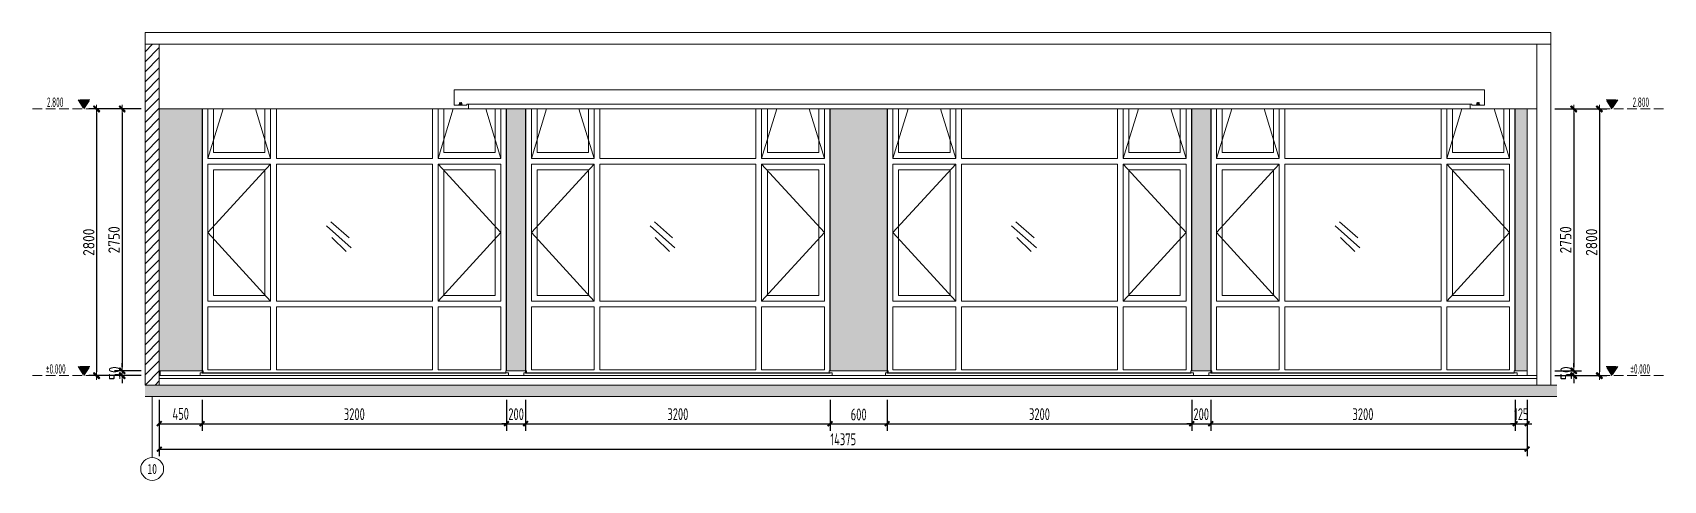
# Model space of a CAD drawing. Header units: millimetres. Extents: x 33621 to 401573, y -91663 to 133135.
# Drawn here: x 234883 to 252021, y -91663 to -86963 of the extents above; entities that cross this region are included whole.
import ezdxf
from ezdxf.enums import TextEntityAlignment as Align

# ---------------------------------------------------------------- set-up
doc = ezdxf.new("R2010")
doc.units = ezdxf.units.MM
doc.header["$LTSCALE"] = 10
for name, pattern in [('ACAD_ISO03W100', [30, 12, -18]), ('DASH', [0.35, 0.25, -0.1]), ('DOTE', [2.42, 2, -0.2, 0.02, -0.2])]:
    doc.linetypes.add(name, pattern=pattern)
doc.layers.get('0').update_dxf_attribs({"color": 253})
doc.layers.get('Defpoints').update_dxf_attribs({"color": 250})
for name, color, linetype, lineweight in [('Axle Number', 253, 'Continuous', 0), ('DIM【标注】', 253, 'Continuous', 0), ('DS-4BS-FINISH【墙完成线】', 253, 'Continuous', 0), ('Elevation Block', 253, 'DASH', 0), ('LL2【立面横线】', 253, 'Continuous', 0), ('PUB_HATCH', 253, 'Continuous', 0), ('RC-Dim【天花尺寸】', 253, 'Continuous', 0), ('RC-FIN【天花轮廓线】', 253, 'Continuous', 0), ('RC-Modelling thick thread', 253, 'Continuous', 0), ('RC-STR【天花细线】', 253, 'Continuous', 0), ('WALL', 253, 'Continuous', 0), ('WC【完成面】', 253, 'Continuous', 0), ('WINDOW', 253, 'Continuous', 0)]:
    doc.layers.add(name, color=color, linetype=linetype, lineweight=lineweight)
for name, color, linetype in [('HATCH【填充】', 253, 'Continuous'), ('RC-Hatch【天花填充】', 253, 'Continuous'), ('TXT【文字】', 253, 'Continuous')]:
    doc.layers.add(name, color=color, linetype=linetype)
doc.styles.add('CCD_DIM', font='ARCHS.SHX')
doc.styles.add('XG-04', font='ARCHS.SHX', dxfattribs={"width": 0.7})
doc.styles.add('宋体', font='', dxfattribs={"width": 0.7})
doc.styles.add('尺寸标注', font='ARCHS.SHX', dxfattribs={"width": 0.75})
doc.styles.add('标高', font='ARCHS.SHX', dxfattribs={"width": 0.5})
doc.styles.get('宋体').set_extended_font_data('SimSun')
doc.dimstyles.new('MM_1：40', dxfattribs={"dimscale": 40, "dimtxt": 3, "dimasz": 1, "dimexe": 2, "dimexo": 1, "dimgap": 0.5, "dimtad": 1, "dimdec": 0, "dimrnd": 5, "dimdsep": 46, "dimtxsty": 'CCD_DIM', "dimblk": 'WS-cj', "dimcen": 0, "dimclrd": 44, "dimclre": 44, "dimclrt": 2, "dimadec": 0, "dimazin": 2, "dimtfac": 1, "dimtdec": 4, "dimtix": 1, "dimtofl": 0, "dimtmove": 2, "dimatfit": 3, "dimldrblk": 'hl_arrow2', "dimfxl": 5, "dimfxlon": 1, "dimtolj": 1, "dimarcsym": 0})
doc.dimstyles.new('海龙V10卓艺1：50', dxfattribs={"dimscale": 50, "dimtxt": 2.5, "dimasz": 1, "dimexe": 1.5, "dimexo": 1, "dimgap": 0.7, "dimtad": 1, "dimdec": 0, "dimdsep": 46, "dimtxsty": '尺寸标注', "dimblk": 'ARCHTICK', "dimblk1": 'ARCHTICK', "dimblk2": 'ARCHTICK', "dimcen": 1, "dimclrd": 44, "dimclre": 44, "dimclrt": 2, "dimadec": 0, "dimazin": 0, "dimtfac": 1, "dimtdec": 0, "dimtix": 1, "dimtmove": 2, "dimatfit": 3, "dimldrblk": 'hl_arrow2', "dimfxl": 5, "dimfxlon": 1, "dimarcsym": 0})

# ---------------------------------------------------------------- blocks, each defined once
blk = doc.blocks.new('_ArchTick')
at = {"color": 2, "linetype": 'ByBlock', "const_width": 0.4}
blk.add_lwpolyline([(-0.5, -0.5), (0.5, 0.5)], dxfattribs=at)
blk = doc.blocks.new('*D713')
at = {"layer": 'Defpoints', "color": 0, "transparency": 16777216}
for p in [(236214, -91076), (250589, -91076), (250589, -91335)]:
    blk.add_point(p, dxfattribs=at)
at = {"layer": 'RC-Dim【天花尺寸】', "color": 44, "lineweight": -2, "transparency": 16777216}
for p, q in [((236214, -91126), (236214, -91410)), ((250589, -91126), (250589, -91410)), ((236214, -91335), (250589, -91335))]:
    blk.add_line(p, q, dxfattribs=at)
at = {"layer": 'RC-Dim【天花尺寸】', "color": 44, "lineweight": -2, "transparency": 16777216, "xscale": 50, "yscale": 50, "zscale": 50, "rotation": 180}
blk.add_blockref('_ArchTick', (236214, -91335), dxfattribs=at)
at = {"layer": 'RC-Dim【天花尺寸】', "color": 44, "lineweight": -2, "transparency": 16777216, "xscale": 50, "yscale": 50, "zscale": 50}
blk.add_blockref('_ArchTick', (250589, -91335), dxfattribs=at)
at = {"layer": 'RC-Dim【天花尺寸】', "color": 2, "transparency": 16777216, "insert": (243402, -91232), "char_height": 125, "attachment_point": 5, "style": '尺寸标注'}
blk.add_mtext('14375', dxfattribs=at)
blk = doc.blocks.new('hl_arrow2')
at = {"color": 2}
blk.add_line((-0.22, 0), (-1, 0), dxfattribs=at)
blk.add_lwpolyline([(-0.22, 0), (-0.86, -0.69), (-0.65, -0.86), (0, 0), (-0.65, 0.86), (-0.86, 0.69)], close=True, dxfattribs=at)
blk = doc.blocks.new('hl_Elevation-A1')
blk.add_hatch(color=250).paths.add_polyline_path([(1.5, 2.4), (-1.5, 2.4), (0, 0)])
at = {"color": 160}
blk.add_line((13.5, 0), (-1.5, 0), dxfattribs=at)
blk.add_lwpolyline([(0, 0), (-1.5, 2.4), (1.5, 2.4)], close=True, dxfattribs=at)
at = {"style": 'XG-04', "width": 0.5, "flags": 8}
blk.add_attdef('HEIGHT', text='', height=2.5, dxfattribs=at).set_placement((7.59, 1.74, 0), align=Align.MIDDLE_CENTER)
blk = doc.blocks.new('WS-cj')
blk.add_hatch(color=2).paths.add_polyline_path([(0.59, 0.82), (-0.82, -0.59), (-0.59, -0.82), (0.82, 0.59)])
at = {"color": 2, "linetype": 'ByBlock', "lineweight": 0}
for p, q in [((-1.1, 0), (0, 0)), ((0, 0), (1.1, 0))]:
    blk.add_line(p, q, dxfattribs=at)
at = {"color": 2}
blk.add_lwpolyline([(0.59, 0.82), (-0.82, -0.59), (-0.59, -0.82), (0.82, 0.59)], close=True, dxfattribs=at)
blk = doc.blocks.new('*D714')
at = {"layer": 'Defpoints', "color": 0, "transparency": 16777216}
for p in [(236064, -87763), (235824, -90513), (236064, -90513)]:
    blk.add_point(p, dxfattribs=at)
at = {"layer": 'RC-Modelling thick thread', "color": 44, "lineweight": -2, "transparency": 16777216}
for p, q in [((236024, -87763), (235744, -87763)), ((235824, -87803), (235824, -90473)), ((236024, -90513), (235744, -90513))]:
    blk.add_line(p, q, dxfattribs=at)
at = {"layer": 'RC-Modelling thick thread', "color": 44, "lineweight": -2, "transparency": 16777216, "xscale": 40, "yscale": 40, "zscale": 40}
for p, rotation in [((235824, -87763), 90), ((235824, -90513), 270)]:
    blk.add_blockref('WS-cj', p, dxfattribs=dict(at, rotation=rotation))
at = {"layer": 'RC-Modelling thick thread', "color": 2, "transparency": 16777216, "insert": (235739, -89138), "char_height": 120, "attachment_point": 5, "rotation": 90, "style": 'CCD_DIM'}
blk.add_mtext('\\A1;2750', dxfattribs=at)
blk = doc.blocks.new('*D715')
at = {"layer": 'Defpoints', "color": 0, "transparency": 16777216}
for p in [(235824, -90563), (236064, -90513), (236064, -90563)]:
    blk.add_point(p, dxfattribs=at)
at = {"layer": 'RC-Modelling thick thread', "color": 44, "lineweight": -2, "transparency": 16777216}
for p, q in [((235824, -90473), (235824, -90433)), ((236024, -90513), (235744, -90513)), ((236024, -90563), (235744, -90563)), ((235824, -90603), (235824, -90643))]:
    blk.add_line(p, q, dxfattribs=at)
at = {"layer": 'RC-Modelling thick thread', "color": 44, "lineweight": -2, "transparency": 16777216, "xscale": 40, "yscale": 40, "zscale": 40}
for p, rotation in [((235824, -90513), 270), ((235824, -90563), 90)]:
    blk.add_blockref('WS-cj', p, dxfattribs=dict(at, rotation=rotation))
at = {"layer": 'RC-Modelling thick thread', "color": 2, "transparency": 16777216, "insert": (235744, -90538), "char_height": 120, "attachment_point": 5, "rotation": 90, "style": 'CCD_DIM'}
blk.add_mtext('\\A1;50', dxfattribs=at)
blk = doc.blocks.new('*D716')
at = {"layer": 'Defpoints', "color": 0, "transparency": 16777216}
for p in [(235795, -87763), (235555, -90563), (235795, -90563)]:
    blk.add_point(p, dxfattribs=at)
at = {"layer": 'RC-Modelling thick thread', "color": 44, "lineweight": -2, "transparency": 16777216}
for p, q in [((235755, -87763), (235475, -87763)), ((235555, -87803), (235555, -90523)), ((235755, -90563), (235475, -90563))]:
    blk.add_line(p, q, dxfattribs=at)
at = {"layer": 'RC-Modelling thick thread', "color": 44, "lineweight": -2, "transparency": 16777216, "xscale": 40, "yscale": 40, "zscale": 40}
for p, rotation in [((235555, -87763), 90), ((235555, -90563), 270)]:
    blk.add_blockref('WS-cj', p, dxfattribs=dict(at, rotation=rotation))
at = {"layer": 'RC-Modelling thick thread', "color": 2, "transparency": 16777216, "insert": (235473, -89163), "char_height": 120, "attachment_point": 5, "rotation": 90, "style": 'CCD_DIM'}
blk.add_mtext('\\A1;2800', dxfattribs=at)
blk = doc.blocks.new('hl_Axis-A1')
at = {"color": 150, "ltscale": 2}
blk.add_line((21.33, 0), (0, 0), dxfattribs=at)
at = {"color": 150}
blk.add_circle((25.33, 0), 4, dxfattribs=at)
at = {"color": 50, "style": '宋体', "width": 0.7}
blk.add_attdef('轴号', text='', height=3.5, dxfattribs=at).set_placement((25.33, 0), align=Align.MIDDLE_CENTER)
blk = doc.blocks.new('w-1')
for points in [[(55769, -1581476), (55769, -1578726)], [(58969, -1578726), (58969, -1581496), (55779, -1581496)]]:
    blk.add_lwpolyline(points)
at = {"layer": 'WINDOW'}
for p, q in [((56549, -1578726), (56549, -1579246)), ((58189, -1578726), (58189, -1579246)), ((58189, -1579246), (56549, -1579246)), ((56489, -1579306), (55829, -1579306)), ((56489, -1579306), (56489, -1580746)), ((56549, -1579306), (56549, -1580746)), ((58189, -1579306), (56549, -1579306)), ((58189, -1579306), (58189, -1580746)), ((58909, -1579306), (58249, -1579306)), ((58249, -1579306), (58249, -1580746)), ((57425, -1580079), (57616, -1579913)), ((57402, -1580186), (57662, -1579955)), ((57456, -1580224), (57607, -1580077)), ((56489, -1580746), (55829, -1580746)), ((56489, -1580806), (55829, -1580806)), ((56489, -1580806), (56489, -1581466)), ((58189, -1580746), (56549, -1580746)), ((58189, -1580806), (56549, -1580806)), ((56549, -1580806), (56549, -1581466)), ((58189, -1580806), (58189, -1581466)), ((58909, -1580746), (58249, -1580746)), ((58909, -1580806), (58249, -1580806)), ((58249, -1580806), (58249, -1581466))]:
    blk.add_line(p, q, dxfattribs=at)
for points in [[(55829, -1578726), (55829, -1579246), (56489, -1579246), (56489, -1578726)], [(55829, -1579246), (55989, -1578726)], [(55889, -1578726), (55889, -1579186), (56429, -1579186), (56429, -1578726)], [(56329, -1578726), (56489, -1579246)], [(58909, -1578726), (58909, -1579246), (58249, -1579246), (58249, -1578726)], [(58409, -1578726), (58249, -1579246)], [(58849, -1578726), (58849, -1579186), (58309, -1579186), (58309, -1578726)], [(58909, -1579246), (58749, -1578726)], [(58909, -1578726), (58909, -1579246)], [(55829, -1580746), (55829, -1579306)], [(56489, -1579306), (55829, -1580026), (56489, -1580746)], [(58249, -1579306), (58909, -1580026), (58249, -1580746)], [(58909, -1579306), (58909, -1580746)], [(56489, -1581466), (55829, -1581466), (55829, -1580806)], [(58909, -1580806), (58909, -1581466), (58249, -1581466)], [(58189, -1581466), (56549, -1581466)]]:
    blk.add_lwpolyline(points, dxfattribs=at)
for points in [[(55889, -1579366), (56429, -1579366), (56429, -1580686), (55889, -1580686)], [(58849, -1579366), (58309, -1579366), (58309, -1580686), (58849, -1580686)]]:
    blk.add_lwpolyline(points, close=True, dxfattribs=at)
blk = doc.blocks.new('*D717')
at = {"layer": 'Defpoints', "color": 0, "transparency": 16777216}
for p in [(236214, -90768), (236664, -90768), (236664, -91068)]:
    blk.add_point(p, dxfattribs=at)
at = {"layer": 'RC-Dim【天花尺寸】', "color": 44, "lineweight": -2, "transparency": 16777216}
for p, q in [((236214, -90818), (236214, -91143)), ((236664, -90818), (236664, -91143)), ((236214, -91068), (236664, -91068))]:
    blk.add_line(p, q, dxfattribs=at)
at = {"layer": 'RC-Dim【天花尺寸】', "color": 44, "lineweight": -2, "transparency": 16777216, "xscale": 50, "yscale": 50, "zscale": 50, "rotation": 180}
blk.add_blockref('_ArchTick', (236214, -91068), dxfattribs=at)
at = {"layer": 'RC-Dim【天花尺寸】', "color": 44, "lineweight": -2, "transparency": 16777216, "xscale": 50, "yscale": 50, "zscale": 50}
blk.add_blockref('_ArchTick', (236664, -91068), dxfattribs=at)
at = {"layer": 'RC-Dim【天花尺寸】', "color": 2, "transparency": 16777216, "insert": (236439, -90965), "char_height": 125, "attachment_point": 5, "style": '尺寸标注'}
blk.add_mtext('450', dxfattribs=at)
blk = doc.blocks.new('*D718')
at = {"layer": 'Defpoints', "color": 0, "transparency": 16777216}
for p in [(250839, -87763), (250839, -90513), (251079, -90513)]:
    blk.add_point(p, dxfattribs=at)
at = {"layer": 'RC-Modelling thick thread', "color": 44, "lineweight": -2, "transparency": 16777216}
for p, q in [((250879, -87763), (251159, -87763)), ((251079, -87803), (251079, -90473)), ((250879, -90513), (251159, -90513))]:
    blk.add_line(p, q, dxfattribs=at)
at = {"layer": 'RC-Modelling thick thread', "color": 44, "lineweight": -2, "transparency": 16777216, "xscale": 40, "yscale": 40, "zscale": 40}
for p, rotation in [((251079, -87763), 90), ((251079, -90513), 270)]:
    blk.add_blockref('WS-cj', p, dxfattribs=dict(at, rotation=rotation))
at = {"layer": 'RC-Modelling thick thread', "color": 2, "transparency": 16777216, "insert": (250994, -89138), "char_height": 120, "attachment_point": 5, "rotation": 90, "style": 'CCD_DIM'}
blk.add_mtext('\\A1;2750', dxfattribs=at)
blk = doc.blocks.new('*D719')
at = {"layer": 'Defpoints', "color": 0, "transparency": 16777216}
for p in [(250839, -90513), (250839, -90563), (251079, -90563)]:
    blk.add_point(p, dxfattribs=at)
at = {"layer": 'RC-Modelling thick thread', "color": 44, "lineweight": -2, "transparency": 16777216}
for p, q in [((251079, -90473), (251079, -90433)), ((250879, -90513), (251159, -90513)), ((250879, -90563), (251159, -90563)), ((251079, -90603), (251079, -90643))]:
    blk.add_line(p, q, dxfattribs=at)
at = {"layer": 'RC-Modelling thick thread', "color": 44, "lineweight": -2, "transparency": 16777216, "xscale": 40, "yscale": 40, "zscale": 40}
for p, rotation in [((251079, -90513), 270), ((251079, -90563), 90)]:
    blk.add_blockref('WS-cj', p, dxfattribs=dict(at, rotation=rotation))
at = {"layer": 'RC-Modelling thick thread', "color": 2, "transparency": 16777216, "insert": (250999, -90538), "char_height": 120, "attachment_point": 5, "rotation": 90, "style": 'CCD_DIM'}
blk.add_mtext('\\A1;50', dxfattribs=at)
blk = doc.blocks.new('*D720')
at = {"layer": 'Defpoints', "color": 0, "transparency": 16777216}
for p in [(251108, -87763), (251108, -90563), (251348, -90563)]:
    blk.add_point(p, dxfattribs=at)
at = {"layer": 'RC-Modelling thick thread', "color": 44, "lineweight": -2, "transparency": 16777216}
for p, q in [((251148, -87763), (251428, -87763)), ((251348, -87803), (251348, -90523)), ((251148, -90563), (251428, -90563))]:
    blk.add_line(p, q, dxfattribs=at)
at = {"layer": 'RC-Modelling thick thread', "color": 44, "lineweight": -2, "transparency": 16777216, "xscale": 40, "yscale": 40, "zscale": 40}
for p, rotation in [((251348, -87763), 90), ((251348, -90563), 270)]:
    blk.add_blockref('WS-cj', p, dxfattribs=dict(at, rotation=rotation))
at = {"layer": 'RC-Modelling thick thread', "color": 2, "transparency": 16777216, "insert": (251266, -89163), "char_height": 120, "attachment_point": 5, "rotation": 90, "style": 'CCD_DIM'}
blk.add_mtext('\\A1;2800', dxfattribs=at)
blk = doc.blocks.new('*D721')
at = {"layer": 'Defpoints', "color": 0, "transparency": 16777216}
for p in [(236664, -90768), (239864, -90768), (239864, -91068)]:
    blk.add_point(p, dxfattribs=at)
at = {"layer": 'RC-Dim【天花尺寸】', "color": 44, "lineweight": -2, "transparency": 16777216}
for p, q in [((236664, -90818), (236664, -91143)), ((239864, -90818), (239864, -91143)), ((236664, -91068), (239864, -91068))]:
    blk.add_line(p, q, dxfattribs=at)
at = {"layer": 'RC-Dim【天花尺寸】', "color": 44, "lineweight": -2, "transparency": 16777216, "xscale": 50, "yscale": 50, "zscale": 50, "rotation": 180}
blk.add_blockref('_ArchTick', (236664, -91068), dxfattribs=at)
at = {"layer": 'RC-Dim【天花尺寸】', "color": 44, "lineweight": -2, "transparency": 16777216, "xscale": 50, "yscale": 50, "zscale": 50}
blk.add_blockref('_ArchTick', (239864, -91068), dxfattribs=at)
at = {"layer": 'RC-Dim【天花尺寸】', "color": 2, "transparency": 16777216, "insert": (238264, -90968), "char_height": 125, "attachment_point": 5, "style": '尺寸标注'}
blk.add_mtext('3200', dxfattribs=at)
blk = doc.blocks.new('*D722')
at = {"layer": 'Defpoints', "color": 0, "transparency": 16777216}
for p in [(239864, -90768), (240064, -90768), (240064, -91068)]:
    blk.add_point(p, dxfattribs=at)
at = {"layer": 'RC-Dim【天花尺寸】', "color": 44, "lineweight": -2, "transparency": 16777216}
for p, q in [((239864, -90818), (239864, -91143)), ((240064, -90818), (240064, -91143)), ((239864, -91068), (239814, -91068)), ((239864, -91068), (240064, -91068)), ((240064, -91068), (240114, -91068))]:
    blk.add_line(p, q, dxfattribs=at)
at = {"layer": 'RC-Dim【天花尺寸】', "color": 44, "lineweight": -2, "transparency": 16777216, "xscale": 50, "yscale": 50, "zscale": 50}
blk.add_blockref('_ArchTick', (239864, -91068), dxfattribs=at)
at = {"layer": 'RC-Dim【天花尺寸】', "color": 44, "lineweight": -2, "transparency": 16777216, "xscale": 50, "yscale": 50, "zscale": 50, "rotation": 180}
blk.add_blockref('_ArchTick', (240064, -91068), dxfattribs=at)
at = {"layer": 'RC-Dim【天花尺寸】', "color": 2, "transparency": 16777216, "insert": (239964, -90968), "char_height": 125, "attachment_point": 5, "style": '尺寸标注'}
blk.add_mtext('200', dxfattribs=at)
blk = doc.blocks.new('*D723')
at = {"layer": 'Defpoints', "color": 0, "transparency": 16777216}
for p in [(240064, -90768), (243264, -90768), (243264, -91068)]:
    blk.add_point(p, dxfattribs=at)
at = {"layer": 'RC-Dim【天花尺寸】', "color": 44, "lineweight": -2, "transparency": 16777216}
for p, q in [((240064, -90818), (240064, -91143)), ((243264, -90818), (243264, -91143)), ((240064, -91068), (243264, -91068))]:
    blk.add_line(p, q, dxfattribs=at)
at = {"layer": 'RC-Dim【天花尺寸】', "color": 44, "lineweight": -2, "transparency": 16777216, "xscale": 50, "yscale": 50, "zscale": 50, "rotation": 180}
blk.add_blockref('_ArchTick', (240064, -91068), dxfattribs=at)
at = {"layer": 'RC-Dim【天花尺寸】', "color": 44, "lineweight": -2, "transparency": 16777216, "xscale": 50, "yscale": 50, "zscale": 50}
blk.add_blockref('_ArchTick', (243264, -91068), dxfattribs=at)
at = {"layer": 'RC-Dim【天花尺寸】', "color": 2, "transparency": 16777216, "insert": (241664, -90968), "char_height": 125, "attachment_point": 5, "style": '尺寸标注'}
blk.add_mtext('3200', dxfattribs=at)
blk = doc.blocks.new('*D724')
at = {"layer": 'Defpoints', "color": 0, "transparency": 16777216}
for p in [(243264, -90768), (243864, -90768), (243864, -91068)]:
    blk.add_point(p, dxfattribs=at)
at = {"layer": 'RC-Dim【天花尺寸】', "color": 44, "lineweight": -2, "transparency": 16777216}
for p, q in [((243264, -90818), (243264, -91143)), ((243864, -90818), (243864, -91143)), ((243264, -91068), (243864, -91068))]:
    blk.add_line(p, q, dxfattribs=at)
at = {"layer": 'RC-Dim【天花尺寸】', "color": 44, "lineweight": -2, "transparency": 16777216, "xscale": 50, "yscale": 50, "zscale": 50, "rotation": 180}
blk.add_blockref('_ArchTick', (243264, -91068), dxfattribs=at)
at = {"layer": 'RC-Dim【天花尺寸】', "color": 44, "lineweight": -2, "transparency": 16777216, "xscale": 50, "yscale": 50, "zscale": 50}
blk.add_blockref('_ArchTick', (243864, -91068), dxfattribs=at)
at = {"layer": 'RC-Dim【天花尺寸】', "color": 2, "transparency": 16777216, "insert": (243564, -90971), "char_height": 125, "attachment_point": 5, "style": '尺寸标注'}
blk.add_mtext('600', dxfattribs=at)
blk = doc.blocks.new('*D725')
at = {"layer": 'Defpoints', "color": 0, "transparency": 16777216}
for p in [(243864, -90768), (247064, -90768), (247064, -91068)]:
    blk.add_point(p, dxfattribs=at)
at = {"layer": 'RC-Dim【天花尺寸】', "color": 44, "lineweight": -2, "transparency": 16777216}
for p, q in [((243864, -90818), (243864, -91143)), ((247064, -90818), (247064, -91143)), ((243864, -91068), (247064, -91068))]:
    blk.add_line(p, q, dxfattribs=at)
at = {"layer": 'RC-Dim【天花尺寸】', "color": 44, "lineweight": -2, "transparency": 16777216, "xscale": 50, "yscale": 50, "zscale": 50, "rotation": 180}
blk.add_blockref('_ArchTick', (243864, -91068), dxfattribs=at)
at = {"layer": 'RC-Dim【天花尺寸】', "color": 44, "lineweight": -2, "transparency": 16777216, "xscale": 50, "yscale": 50, "zscale": 50}
blk.add_blockref('_ArchTick', (247064, -91068), dxfattribs=at)
at = {"layer": 'RC-Dim【天花尺寸】', "color": 2, "transparency": 16777216, "insert": (245464, -90968), "char_height": 125, "attachment_point": 5, "style": '尺寸标注'}
blk.add_mtext('3200', dxfattribs=at)
blk = doc.blocks.new('*D726')
at = {"layer": 'Defpoints', "color": 0, "transparency": 16777216}
for p in [(247064, -90768), (247264, -90768), (247264, -91068)]:
    blk.add_point(p, dxfattribs=at)
at = {"layer": 'RC-Dim【天花尺寸】', "color": 44, "lineweight": -2, "transparency": 16777216}
for p, q in [((247064, -90818), (247064, -91143)), ((247264, -90818), (247264, -91143)), ((247064, -91068), (247014, -91068)), ((247064, -91068), (247264, -91068)), ((247264, -91068), (247314, -91068))]:
    blk.add_line(p, q, dxfattribs=at)
at = {"layer": 'RC-Dim【天花尺寸】', "color": 44, "lineweight": -2, "transparency": 16777216, "xscale": 50, "yscale": 50, "zscale": 50}
blk.add_blockref('_ArchTick', (247064, -91068), dxfattribs=at)
at = {"layer": 'RC-Dim【天花尺寸】', "color": 44, "lineweight": -2, "transparency": 16777216, "xscale": 50, "yscale": 50, "zscale": 50, "rotation": 180}
blk.add_blockref('_ArchTick', (247264, -91068), dxfattribs=at)
at = {"layer": 'RC-Dim【天花尺寸】', "color": 2, "transparency": 16777216, "insert": (247164, -90968), "char_height": 125, "attachment_point": 5, "style": '尺寸标注'}
blk.add_mtext('200', dxfattribs=at)
blk = doc.blocks.new('*D727')
at = {"layer": 'Defpoints', "color": 0, "transparency": 16777216}
for p in [(247264, -90768), (250464, -90768), (250464, -91068)]:
    blk.add_point(p, dxfattribs=at)
at = {"layer": 'RC-Dim【天花尺寸】', "color": 44, "lineweight": -2, "transparency": 16777216}
for p, q in [((247264, -90818), (247264, -91143)), ((250464, -90818), (250464, -91143)), ((247264, -91068), (250464, -91068))]:
    blk.add_line(p, q, dxfattribs=at)
at = {"layer": 'RC-Dim【天花尺寸】', "color": 44, "lineweight": -2, "transparency": 16777216, "xscale": 50, "yscale": 50, "zscale": 50, "rotation": 180}
blk.add_blockref('_ArchTick', (247264, -91068), dxfattribs=at)
at = {"layer": 'RC-Dim【天花尺寸】', "color": 44, "lineweight": -2, "transparency": 16777216, "xscale": 50, "yscale": 50, "zscale": 50}
blk.add_blockref('_ArchTick', (250464, -91068), dxfattribs=at)
at = {"layer": 'RC-Dim【天花尺寸】', "color": 2, "transparency": 16777216, "insert": (248864, -90968), "char_height": 125, "attachment_point": 5, "style": '尺寸标注'}
blk.add_mtext('3200', dxfattribs=at)
blk = doc.blocks.new('*D728')
at = {"layer": 'Defpoints', "color": 0, "transparency": 16777216}
for p in [(250464, -90768), (250589, -90768), (250589, -91068)]:
    blk.add_point(p, dxfattribs=at)
at = {"layer": 'RC-Dim【天花尺寸】', "color": 44, "lineweight": -2, "transparency": 16777216}
for p, q in [((250464, -90818), (250464, -91143)), ((250589, -90818), (250589, -91143)), ((250464, -91068), (250414, -91068)), ((250464, -91068), (250589, -91068)), ((250589, -91068), (250639, -91068))]:
    blk.add_line(p, q, dxfattribs=at)
at = {"layer": 'RC-Dim【天花尺寸】', "color": 44, "lineweight": -2, "transparency": 16777216, "xscale": 50, "yscale": 50, "zscale": 50}
blk.add_blockref('_ArchTick', (250464, -91068), dxfattribs=at)
at = {"layer": 'RC-Dim【天花尺寸】', "color": 44, "lineweight": -2, "transparency": 16777216, "xscale": 50, "yscale": 50, "zscale": 50, "rotation": 180}
blk.add_blockref('_ArchTick', (250589, -91068), dxfattribs=at)
at = {"layer": 'RC-Dim【天花尺寸】', "color": 2, "transparency": 16777216, "insert": (250527, -90968), "char_height": 125, "attachment_point": 5, "style": '尺寸标注'}
blk.add_mtext('125', dxfattribs=at)
blk = doc.blocks.new('海龍_暗藏灯管')
at = {"color": 250, "linetype": 'DOTE', "ltscale": 0.12}
for p, q in [((-13, 19), (13, 19)), ((0, 33), (0, 6))]:
    blk.add_line(p, q, dxfattribs=at)
at = {"color": 0, "linetype": 'ACAD_ISO03W100', "ltscale": 0.1}
blk.add_lwpolyline([(-17, 7), (-17, 0), (17, 0), (17, 7)], close=True, dxfattribs=at)
blk.add_lwpolyline([(-13, 7), (-13, 19, -1), (12, 19), (12, 7)], format="xyb", dxfattribs=at)
blk.add_circle((0, 19), 10.5, dxfattribs=at)

msp = doc.modelspace()

# ---------------------------------------------------------------- hatches: boundary and pattern name
at = {"layer": 'HATCH【填充】'}
h = msp.add_hatch(dxfattribs=at)
h.set_pattern_fill('ANSI31', color=256, scale=23.622047)
h.set_pattern_definition([(45, (236064.425, -90662.736), (-53.033, 53.033), [])])
h.paths.add_polyline_path([(236214.4, -87082.7), (236064.4, -87082.7), (236064.4, -90662.7), (236214.4, -90662.7)])
at = {"layer": 'PUB_HATCH'}
msp.add_hatch(color=256, dxfattribs=at).paths.add_polyline_path([(250902.1, -90782.7), (250902.1, -90662.7), (236064.4, -90662.7), (236064.4, -90782.7)])
at = {"layer": 'RC-Hatch【天花填充】'}
h = msp.add_hatch(dxfattribs=at)
h.set_pattern_fill('墙纸', color=250, scale=60, double=1, pattern_type=2)
h.set_pattern_definition([(0, (235697.086, -92128.514), (60, 60), [60, -60])])
h.paths.add_polyline_path([(236214.4, -87762.7), (236214.4, -90512.7), (236224.4, -90512.7), (236664.4, -90512.7), (236664.4, -87762.7)])
h.paths.add_polyline_path([(240064.4, -87762.7), (239864.4, -87762.7), (239864.4, -90512.7), (240064.4, -90512.7)])
h.paths.add_polyline_path([(243864.4, -87762.7), (243264.4, -87762.7), (243264.4, -90512.7), (243864.4, -90512.7)])
h.paths.add_polyline_path([(247264.4, -87762.7), (247064.4, -87762.7), (247064.4, -90512.7), (247264.4, -90512.7)])
h.paths.add_polyline_path([(250589.4, -87762.7), (250464.4, -87762.7), (250464.4, -90512.7), (250589.4, -90512.7)])

# ---------------------------------------------------------------- linework, layer by layer
msp.add_lwpolyline([(240064.4, -87762.7), (240064.4, -90532.7), (243264.4, -90532.7)])
at = {"layer": 'DS-4BS-FINISH【墙完成线】'}
msp.add_lwpolyline([(250589.4, -87762.7), (250589.4, -90562.7)], dxfattribs=at)
at = {"layer": 'LL2【立面横线】'}
for p, q in [((236224.4, -90512.7), (236664.4, -90512.7)), ((240074.4, -90512.7), (239854.4, -90512.7))]:
    msp.add_line(p, q, dxfattribs=at)
for points in [[(236214.4, -90512.7), (236224.4, -90512.7), (236224.4, -90562.7)], [(236664.4, -90512.7), (236674.4, -90512.7), (236674.4, -90532.7)], [(239864.4, -90512.7), (239854.4, -90512.7), (239854.4, -90532.7)], [(240064.4, -90512.7), (240074.4, -90512.7), (240074.4, -90532.7)], [(240064.4, -90512.7), (240074.4, -90512.7), (240074.4, -90532.7)], [(243864.4, -90512.7), (243254.4, -90512.7), (243254.4, -90532.7)], [(243864.4, -90512.7), (243874.4, -90512.7), (243874.4, -90532.7)], [(247264.4, -90512.7), (247054.4, -90512.7), (247054.4, -90532.7)], [(247264.4, -90512.7), (247274.4, -90512.7), (247274.4, -90532.7)], [(250589.4, -90512.7), (250454.4, -90512.7), (250454.4, -90532.7)]]:
    msp.add_lwpolyline(points, dxfattribs=at)
at = {"layer": 'RC-FIN【天花轮廓线】'}
msp.add_line((236214.4, -87762.7), (250689.4, -87762.7), dxfattribs=at)
msp.add_lwpolyline([(239464.4, -87762.7), (239464.4, -87712.7), (239446.4, -87712.7), (239446.4, -87724.7), (239314.4, -87724.7), (239314.4, -87562.7), (250139.4, -87562.7), (250139.4, -87724.7), (250007.4, -87724.7), (250007.4, -87712.7), (249989.4, -87712.7), (249989.4, -87762.7)], dxfattribs=at)
at = {"layer": 'RC-STR【天花细线】'}
for points in [[(239464.4, -87712.7), (249989.4, -87712.7)], [(249989.4, -87762.7), (239464.4, -87762.7)]]:
    msp.add_lwpolyline(points, dxfattribs=at)
at = {"layer": 'WALL'}
for p, q in [((236064.4, -90662.7), (236064.4, -87082.7)), ((236214.4, -90662.7), (236214.4, -87082.7)), ((250689.4, -87082.7), (250689.4, -90662.7)), ((250839.4, -87082.7), (250839.4, -90662.7)), ((250902.1, -90782.7), (236064.4, -90782.7))]:
    msp.add_line(p, q, dxfattribs=at)
msp.add_lwpolyline([(236064.4, -86962.7), (250839.4, -86962.7), (250839.4, -87082.7), (236064.4, -87082.7)], close=True, dxfattribs=at)
at = {"layer": 'WALL', "color": 134}
for points in [[(239884.4, -90562.7), (239884.4, -90532.7), (236644.4, -90532.7), (236644.4, -90562.7)], [(243284.4, -90562.7), (243284.4, -90532.7), (240044.4, -90532.7), (240044.4, -90562.7)], [(247084.4, -90562.7), (247084.4, -90532.7), (243844.4, -90532.7), (243844.4, -90562.7)], [(250484.4, -90562.7), (250484.4, -90532.7), (247244.4, -90532.7), (247244.4, -90562.7)]]:
    msp.add_lwpolyline(points, dxfattribs=at)
at = {"layer": 'WALL'}
msp.add_lwpolyline([(236064.4, -90662.7), (236289.4, -90662.7), (250902.1, -90662.7)], dxfattribs=at)
at = {"layer": 'WC【完成面】'}
msp.add_line((250689.4, -90562.7), (236214.4, -90562.7), dxfattribs=at)
at = {"layer": 'WC【完成面】', "color": 8}
msp.add_line((250689.4, -90592.7), (236214.4, -90592.7), dxfattribs=at)

# ---------------------------------------------------------------- block references
at = {"xscale": -1}
for p in [(295633.3, 1490963.7), (299033.3, 1490963.7), (302833.3, 1490963.7), (306233.3, 1490963.7)]:
    msp.add_blockref('w-1', p, dxfattribs=at)
at = {"layer": 'Axle Number'}
ref = msp.add_blockref('hl_Axis-A1', (236139.4, -90782.7), dxfattribs=dict(at, xscale=30, yscale=30, zscale=30, rotation=270))
ref.add_attrib('轴号', '10', dxfattribs={"layer": '0', "color": 50, "height": 105, "style": '宋体', "width": 0.7}).set_placement((236139.4, -91542.7), align=Align.MIDDLE_CENTER)
at = {"layer": 'DIM【标注】'}
msp.add_blockref('海龍_暗藏灯管', (239380.4, -87724.7), dxfattribs=at)
at = {"layer": 'DIM【标注】', "xscale": -1}
msp.add_blockref('海龍_暗藏灯管', (250073.4, -87724.7), dxfattribs=at)
at = {"layer": 'Elevation Block'}
ref = msp.add_blockref('hl_Elevation-A1', (235422.9, -87762.7), dxfattribs=dict(at, xscale=-40, yscale=40, zscale=40))
ref.add_attrib('HEIGHT', '2.800', dxfattribs={"layer": 'TXT【文字】', "color": 50, "height": 100, "style": '标高', "width": 0.525}).set_placement((235119.9, -87693.1, 0.1), align=Align.MIDDLE_CENTER)
ref = msp.add_blockref('hl_Elevation-A1', (251480.9, -87762.7), dxfattribs=dict(at, xscale=40, yscale=40, zscale=40))
ref.add_attrib('HEIGHT', '2.800', dxfattribs={"layer": 'TXT【文字】', "color": 50, "height": 100, "style": '标高', "width": 0.525}).set_placement((251784, -87693.1, 0.1), align=Align.MIDDLE_CENTER)
ref = msp.add_blockref('hl_Elevation-A1', (235422.9, -90562.7), dxfattribs=dict(at, xscale=-40, yscale=40, zscale=40))
ref.add_attrib('HEIGHT', '±0.000', dxfattribs={"layer": 'TXT【文字】', "color": 50, "height": 100, "style": '标高', "width": 0.525}).set_placement((235126.8, -90493.1, 0.1), align=Align.MIDDLE_CENTER)
ref = msp.add_blockref('hl_Elevation-A1', (251480.9, -90562.7), dxfattribs=dict(at, xscale=40, yscale=40, zscale=40))
ref.add_attrib('HEIGHT', '±0.000', dxfattribs={"layer": 'TXT【文字】', "color": 50, "height": 100, "style": '标高', "width": 0.525}).set_placement((251777, -90493.1, 0.1), align=Align.MIDDLE_CENTER)

# ---------------------------------------------------------------- dimensions: what is measured, and where the dimension line sits
at = {"layer": 'RC-Dim【天花尺寸】'}
for base, p1, p2, picture, middle in [((236664.4, -91068.2), (236214.4, -90768.2), (236664.4, -90768.2), '*D717', (236439.4, -90965.4)), ((239864.4, -91068.2), (236664.4, -90768.2), (239864.4, -90768.2), '*D721', (238264.4, -90968.1)), ((240064.4, -91068.2), (239864.4, -90768.2), (240064.4, -90768.2), '*D722', (239964.4, -90968.1)), ((243264.4, -91068.2), (240064.4, -90768.2), (243264.4, -90768.2), '*D723', (241664.4, -90968.1)), ((243864.4, -91068.2), (243264.4, -90768.2), (243864.4, -90768.2), '*D724', (243564.4, -90970.7)), ((247064.4, -91068.2), (243864.4, -90768.2), (247064.4, -90768.2), '*D725', (245464.4, -90968.1)), ((247264.4, -91068.2), (247064.4, -90768.2), (247264.4, -90768.2), '*D726', (247164.4, -90968.1)), ((250464.4, -91068.2), (247264.4, -90768.2), (250464.4, -90768.2), '*D727', (248864.4, -90968.1)), ((250589.4, -91068.2), (250464.4, -90768.2), (250589.4, -90768.2), '*D728', (250526.9, -90968.1))]:
    dim = msp.add_linear_dim(base=base, p1=p1, p2=p2, dimstyle='海龙V10卓艺1：50', dxfattribs=at)
    dim.commit()
    dim.dimension.update_dxf_attribs({"geometry": picture, "text_midpoint": middle})
dim = msp.add_aligned_dim(p1=(236214.4, -91075.8), p2=(250589.4, -91075.8), distance=-258.9, dimstyle='海龙V10卓艺1：50', dxfattribs=at)
dim.commit()
dim.dimension.update_dxf_attribs({"geometry": '*D713', "text_midpoint": (243401.9, -91232)})
at = {"layer": 'RC-Modelling thick thread'}
for base, p1, p2, picture, middle in [((235555.4, -90562.7), (235795.4, -87762.7), (235795.4, -90562.7), '*D716', (235472.9, -89162.7)), ((235824.4, -90512.7), (236064.4, -87762.7), (236064.4, -90512.7), '*D714', (235739.4, -89137.7)), ((251079.4, -90512.7), (250839.4, -87762.7), (250839.4, -90512.7), '*D718', (250994.4, -89137.7)), ((251348.5, -90562.7), (251108.5, -87762.7), (251108.5, -90562.7), '*D720', (251266, -89162.7)), ((235824.4, -90562.7), (236064.4, -90512.7), (236064.4, -90562.7), '*D715', (235744.4, -90537.7)), ((251079.4, -90562.7), (250839.4, -90512.7), (250839.4, -90562.7), '*D719', (250999.4, -90537.7))]:
    dim = msp.add_linear_dim(base=base, p1=p1, p2=p2, angle=270, dimstyle='MM_1：40', dxfattribs=at)
    dim.commit()
    dim.dimension.update_dxf_attribs({"geometry": picture, "text_midpoint": middle})

doc.saveas('drawing.dxf')
